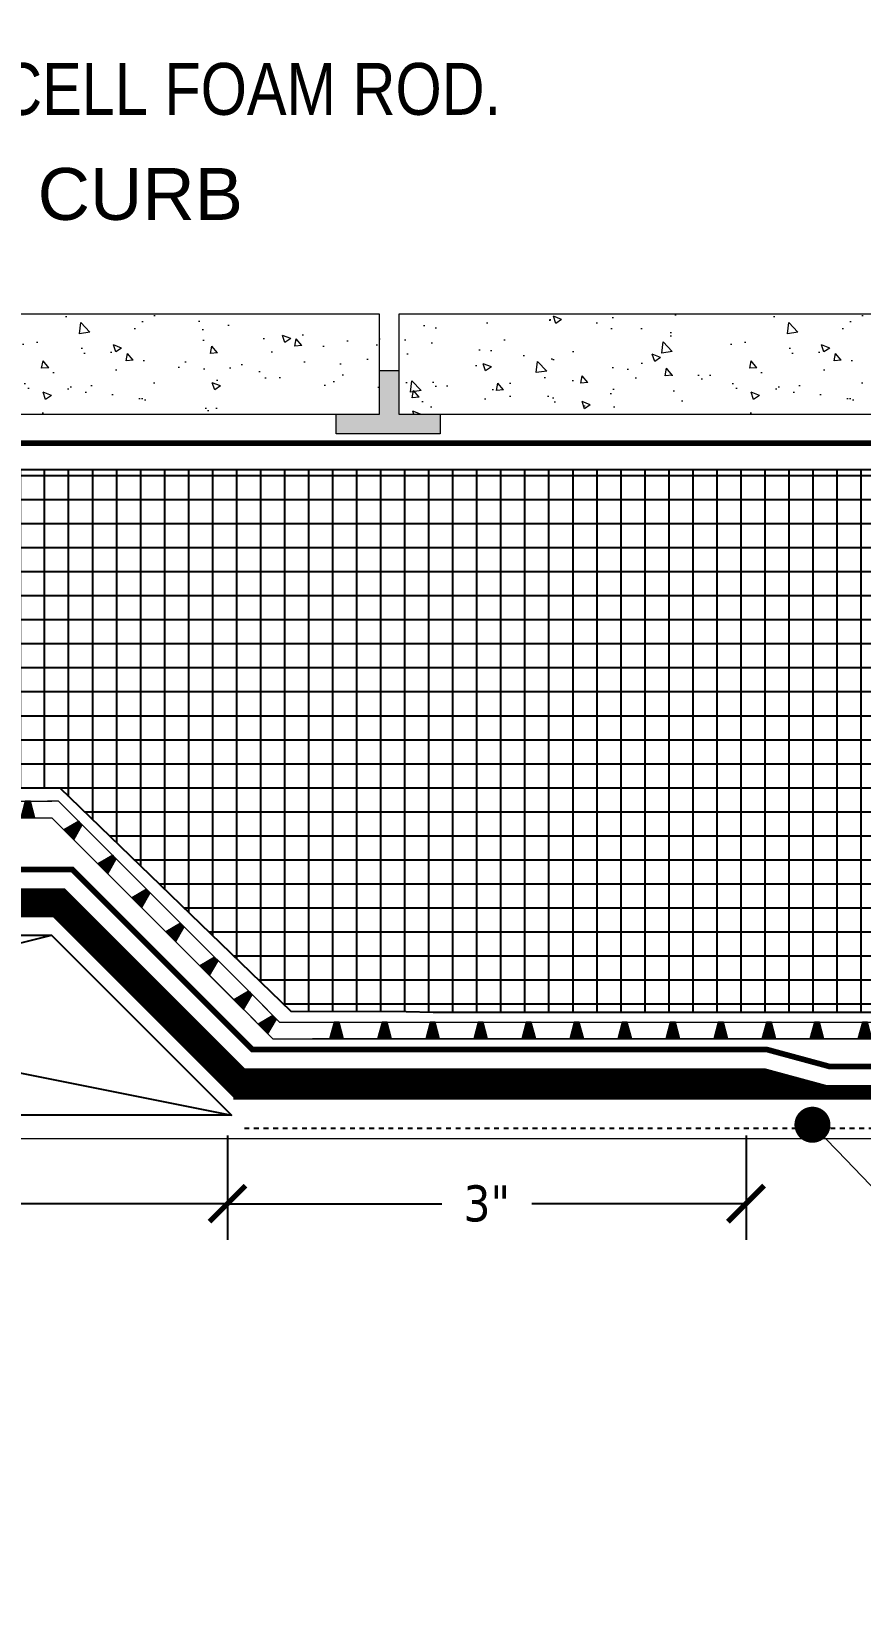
# Model space of a CAD drawing. Header units: inches. Extents: x -15 to 496, y -7 to 80.
# Drawn here: x 34.63 to 51.88, y 9.69 to 42.63 of the extents above; entities that cross this region are included whole.
import ezdxf
from ezdxf import colors
from ezdxf.entities.mleader import LeaderData, LeaderLine
from ezdxf.math import Vec2, Vec3

# ---------------------------------------------------------------- set-up
doc = ezdxf.new("R2010")
doc.units = ezdxf.units.IN
doc.header["$MEASUREMENT"] = 0
for name, pattern in [('Dash', [0.25, 0.125, -0.125]), ('Dashed - Dense', [0.8, 0.5000000000000001, -0.3]), ('DASHED2', [0.18749999999999997, 0.125, -0.06249999999999998])]:
    doc.linetypes.add(name, pattern=pattern)
for name, color, linetype, lineweight in [('Dimensions', 20, 'Continuous', 0), ('Drainage Mat', 191, 'Continuous', 0), ('Others', 190, 'Continuous', 0), ('RAM HDR 327', 63, 'Continuous', 0), ('RAM POLY FELT 3.5 FILTER FABRIC.', 4, 'Dash', 0), ('RT-250 HRA SYSTEM LIQUID', 241, 'Continuous', 0), ('RT-250 HRA SYSTEM MESH', 3, 'Continuous', 0), ('Text', 20, 'Continuous', 0)]:
    doc.layers.add(name, color=color, linetype=linetype, lineweight=lineweight)
for name, color, linetype in [('Insulation Border', 8, 'Continuous'), ('Insulation Foam', 9, 'Continuous'), ('Primer', 32, 'DASHED2')]:
    doc.layers.add(name, color=color, linetype=linetype)
doc.layers.add('Protection Course', color=99, linetype='Dashed - Dense', lineweight=0, true_color=0x216123)
doc.styles.add('Annotative', font='tahoma.ttf')
doc.styles.get("Standard").update_dxf_attribs({"font": ''})
doc.styles.get('Standard').set_extended_font_data('Arial Narrow')
doc.dimstyles.new('Annotative', dxfattribs={"dimscale": 0, "dimtxt": 0.09375, "dimasz": 0.09375, "dimexe": 0.09375, "dimexo": 0.09375, "dimgap": 0.0625, "dimtad": 0, "dimtih": 1, "dimtoh": 1, "dimlfac": -1, "dimzin": 3, "dimdsep": 46, "dimlunit": 4, "dimtxsty": 'Annotative', "dimblk": 'ARCHTICK', "dimcen": 0.09, "dimclrd": 256, "dimclre": 256, "dimclrt": 256, "dimadec": 0, "dimazin": 2, "dimtfac": 1, "dimtix": 1, "dimtofl": 0, "dimtmove": 1, "dimatfit": 1, "dimldrblk": 'CLOSEDBLANK', "dimfxl": 1, "dimtfill": 1, "dimtolj": 1, "dimtzin": 0, "dimarcsym": 0})

# ---------------------------------------------------------------- blocks, each defined once
blk = doc.blocks.new('_Dot')
at = {"color": 0, "linetype": 'ByBlock', "lineweight": -2}
blk.add_line((-0.5, 0), (-1, 0), dxfattribs=at)
at = {"color": 0, "linetype": 'ByBlock', "const_width": 0.5}
blk.add_lwpolyline([(-0.25, 0, 1), (0.25, 0, 1)], format="xyb", close=True, dxfattribs=at)
blk = doc.blocks.new('*U18')
at = {"layer": 'Drainage Mat'}
h = blk.add_hatch(color=256, dxfattribs=at)
h.dxf.hatch_style = 1
h.paths.add_polyline_path([(0.5, 0.3434894559173207), (0.4471967740336369, 0.3434894559173207), (0.3551590517043379, 0), (0.5, 0), (0.644840948295661, 0), (0.5528032259663647, 0.3434894559173207)])
at = {"layer": 'Drainage Mat', "linetype": 'Continuous'}
for points in [[(0, 0.3434894559173207), (1, 0.3434894559173207)], [(0, 0), (1, 0)]]:
    blk.add_lwpolyline(points, dxfattribs=at)
blk.add_lwpolyline([(0.5, 0.3434894559173207), (0.4471967740336369, 0.3434894559173207), (0.3551590517043379, 0), (0.5, 0), (0.644840948295661, 0), (0.5528032259663647, 0.3434894559173207)], close=True, dxfattribs=at)
blk = doc.blocks.new('*U19')
at = {"layer": 'Drainage Mat', "color": 0, "linetype": 'ByBlock', "lineweight": -2, "transparency": 16777216}
for p in [(20.048463443129435, 26.26517025282618), (21.048463443129435, 26.26517025282618), (22.048463443129435, 26.26517025282618), (23.048463443129435, 26.26517025282618), (24.048463443129435, 26.26517025282618), (25.048463443129435, 26.26517025282618), (26.048463443129435, 26.26517025282618), (27.048463443129435, 26.26517025282618), (28.048463443129435, 26.26517025282618), (29.048463443129435, 26.26517025282618), (30.048463443129435, 26.26517025282618), (31.048463443129435, 26.26517025282618), (32.048463443129435, 26.26517025282618), (33.048463443129435, 26.26517025282618), (34.048463443129435, 26.26517025282618)]:
    blk.add_blockref('*U18', p, dxfattribs=at)
blk = doc.blocks.new('*U20')
at = {"layer": 'Drainage Mat'}
h = blk.add_hatch(color=256, dxfattribs=at)
h.dxf.hatch_style = 1
h.paths.add_polyline_path([(0.5, 0.3434894559173207), (0.4471967740336369, 0.3434894559173207), (0.3551590517043379, 0), (0.5, 0), (0.644840948295661, 0), (0.5528032259663647, 0.3434894559173207)])
at = {"layer": 'Drainage Mat', "linetype": 'Continuous'}
for points in [[(0, 0.3434894559173207), (1, 0.3434894559173207)], [(0, 0), (1, 0)]]:
    blk.add_lwpolyline(points, dxfattribs=at)
blk.add_lwpolyline([(0.5, 0.3434894559173207), (0.4471967740336369, 0.3434894559173207), (0.3551590517043379, 0), (0.5, 0), (0.644840948295661, 0), (0.5528032259663647, 0.3434894559173207)], close=True, dxfattribs=at)
blk = doc.blocks.new('*U21')
at = {"layer": 'Drainage Mat', "color": 0, "linetype": 'ByBlock', "lineweight": -2, "transparency": 16777216}
for p in [(40.475653645551006, 21.665329398280093), (41.475653645551006, 21.665329398280093), (42.475653645551006, 21.665329398280093), (43.475653645551006, 21.665329398280093), (44.475653645551006, 21.665329398280093), (45.475653645551006, 21.665329398280093), (46.475653645551006, 21.665329398280093), (47.475653645551006, 21.665329398280093), (48.475653645551006, 21.665329398280093), (49.475653645551006, 21.665329398280093), (50.475653645551006, 21.665329398280093), (51.475653645551006, 21.665329398280093), (52.475653645551006, 21.665329398280093), (53.475653645551006, 21.665329398280093), (54.475653645551006, 21.665329398280093), (55.475653645551006, 21.665329398280093), (56.475653645551006, 21.665329398280093), (57.475653645551006, 21.665329398280093), (58.475653645551006, 21.665329398280093), (59.475653645551006, 21.665329398280093), (60.475653645551006, 21.665329398280093), (61.475653645551006, 21.665329398280093), (62.475653645551006, 21.665329398280093), (63.475653645551006, 21.665329398280093), (64.475653645551, 21.665329398280093), (65.475653645551, 21.665329398280093), (66.475653645551, 21.665329398280093), (67.475653645551, 21.665329398280093), (68.475653645551, 21.665329398280093), (69.475653645551, 21.665329398280093), (70.475653645551, 21.665329398280093), (71.475653645551, 21.665329398280093), (72.475653645551, 21.665329398280093)]:
    blk.add_blockref('*U20', p, dxfattribs=at)
blk = doc.blocks.new('*U16')
at = {"layer": 'Drainage Mat'}
h = blk.add_hatch(color=256, dxfattribs=at)
h.dxf.hatch_style = 1
h.paths.add_polyline_path([(0.5, 0.3434894559173207), (0.4471967740336369, 0.3434894559173207), (0.3551590517043379, 0), (0.5, 0), (0.644840948295661, 0), (0.5528032259663647, 0.3434894559173207)])
at = {"layer": 'Drainage Mat', "linetype": 'Continuous'}
for points in [[(0, 0.3434894559173207), (1, 0.3434894559173207)], [(0, 0), (1, 0)]]:
    blk.add_lwpolyline(points, dxfattribs=at)
blk.add_lwpolyline([(0.5, 0.3434894559173207), (0.4471967740336369, 0.3434894559173207), (0.3551590517043379, 0), (0.5, 0), (0.644840948295661, 0), (0.5528032259663647, 0.3434894559173207)], close=True, dxfattribs=at)
blk = doc.blocks.new('*U17')
at = {"layer": 'Drainage Mat', "color": 0, "linetype": 'ByBlock', "lineweight": -2, "transparency": 16777216}
for p in [(1088.3216865915122, 0.3189784293756759), (1089.3216865915122, 0.3189784293756759), (1090.3216865915122, 0.3189784293756759), (1091.3216865915122, 0.3189784293756759), (1092.3216865915122, 0.3189784293756759), (1093.321686591512, 0.3189784293757655)]:
    blk.add_blockref('*U16', p, dxfattribs=at)
blk = doc.blocks.new('_ArchTick')
at = {"color": 0, "linetype": 'ByBlock', "const_width": 0.15}
blk.add_lwpolyline([(-0.5, -0.5), (0.5, 0.5)], dxfattribs=at)
blk = doc.blocks.new('*D25')
at = {"layer": 'Defpoints', "color": 0, "transparency": 16777216}
for p in [(38.70365223861597, 20.401707986979872), (19.962747214748447, 19.58192110028709), (38.70365223861597, 18.232645810104188)]:
    blk.add_point(p, dxfattribs=at)
at = {"layer": 'Dimensions', "lineweight": -2, "transparency": 16777216}
for p, q in [((38.70365223861597, 19.651707986979872), (38.70365223861597, 17.482645810104188)), ((19.962747214748447, 18.83192110028709), (19.962747214748447, 17.482645810104188)), ((19.962747214748447, 18.232645810104188), (28.39473431365333, 18.232645810104188)), ((38.70365223861597, 18.232645810104188), (30.27166513971109, 18.232645810104188))]:
    blk.add_line(p, q, dxfattribs=at)
at = {"layer": 'Dimensions', "lineweight": -2, "transparency": 16777216, "xscale": 0.75, "yscale": 0.75, "zscale": 0.75, "rotation": 180}
blk.add_blockref('_ArchTick', (19.962747214748447, 18.232645810104188), dxfattribs=at)
at = {"layer": 'Dimensions', "lineweight": -2, "transparency": 16777216, "xscale": 0.75, "yscale": 0.75, "zscale": 0.75}
blk.add_blockref('_ArchTick', (38.70365223861597, 18.232645810104188), dxfattribs=at)
at = {"layer": 'Dimensions', "transparency": 16777216, "insert": (29.33319972668221, 18.232645810104188), "char_height": 0.75, "attachment_point": 5, "style": 'Annotative', "bg_fill": 3, "box_fill_scale": 1.25, "bg_fill_color": 9, "bg_fill_true_color": 13158600, "bg_fill_transparency": 0}
blk.add_mtext('\\A1;6"', dxfattribs=at)
blk = doc.blocks.new('_ClosedBlank')
at = {"color": 0, "linetype": 'ByBlock', "lineweight": -2}
for p, q in [((-1, 0.1666666666666666), (0, 0)), ((-1, 0.1666666666666666), (-1, -0.1666666666666666)), ((0, 0), (-1, -0.1666666666666666))]:
    blk.add_line(p, q, dxfattribs=at)
blk = doc.blocks.new('*D26')
at = {"layer": 'Defpoints', "color": 0, "transparency": 16777216}
for p in [(38.70365223861597, 20.401707986979872), (49.50061289360349, 20.401707986979872), (49.50061289360349, 18.23264581010416)]:
    blk.add_point(p, dxfattribs=at)
at = {"layer": 'Dimensions', "lineweight": -2, "transparency": 16777216}
for p, q in [((38.70365223861597, 19.651707986979872), (38.70365223861597, 17.48264581010416)), ((49.50061289360349, 19.651707986979872), (49.50061289360349, 17.48264581010416)), ((38.70365223861597, 18.23264581010416), (43.166689315606035, 18.23264581010416)), ((49.50061289360349, 18.23264581010416), (45.037575816613426, 18.23264581010416))]:
    blk.add_line(p, q, dxfattribs=at)
at = {"layer": 'Dimensions', "lineweight": -2, "transparency": 16777216, "xscale": 0.75, "yscale": 0.75, "zscale": 0.75, "rotation": 180}
blk.add_blockref('_ArchTick', (38.70365223861597, 18.23264581010416), dxfattribs=at)
at = {"layer": 'Dimensions', "lineweight": -2, "transparency": 16777216, "xscale": 0.75, "yscale": 0.75, "zscale": 0.75}
blk.add_blockref('_ArchTick', (49.50061289360349, 18.23264581010416), dxfattribs=at)
at = {"layer": 'Dimensions', "transparency": 16777216, "insert": (44.10213256610973, 18.23264581010416), "char_height": 0.75, "attachment_point": 5, "style": 'Annotative', "bg_fill": 3, "box_fill_scale": 1.25, "bg_fill_color": 9, "bg_fill_true_color": 13158600, "bg_fill_transparency": 0}
blk.add_mtext('\\A1;3"', dxfattribs=at)

msp = doc.modelspace()

# ---------------------------------------------------------------- hatches: boundary and pattern name
at = {"layer": 'Drainage Mat'}
h = msp.add_hatch(color=256, dxfattribs=at)
h.dxf.hatch_style = 1
h.paths.add_polyline_path([(39.68803429102206, 22.111366852024304), (39.65069677187273, 22.148704371173643), (39.342732550743335, 21.97090114521242), (39.445150567476844, 21.868483128479074), (39.547568584210126, 21.76606511174573), (39.725371810171396, 22.074029332874964)])
at = {"layer": 'Insulation Foam'}
h = msp.add_hatch(dxfattribs=at)
h.set_pattern_fill('NET', color=256, scale=4)
h.set_pattern_definition([(0, (-1216.6025556016025, 24.390304859106266), (0, 0.5), []), (90, (-1216.6025556016025, 24.390304859106266), (-0.5, 3.061616997868383e-17), [])])
h.paths.add_polyline_path([(73.75757813867847, 33.508425215979216), (19.358142606878005, 33.508425215979216), (19.35814172718949, 26.871193134305344), (35.21561677434249, 26.887728719392072), (40.023642416499, 22.237138425399674), (42.423005791316996, 22.23071900457736), (42.986706126187414, 22.21889562166169), (50.69767038671887, 22.218895621661694), (51.724997848397265, 22.2188956216617), (73.75757813867892, 22.2188956216617)])
at = {"layer": 'Others', "linetype": 'Continuous'}
h = msp.add_hatch(dxfattribs=at)
h.set_pattern_fill('CONCRETE___STRUCTURAL_0002', color=256, style=0, pattern_type=2)
h.set_pattern_definition([(129.9999999999999, (33.223185718156515, 35.47839970753909), (1.757463983313544, 0.15375817560101235), [0.18376845940420047, -2.021453053446205]), (185.00000000000003, (33.223185718156515, 35.47839970753909), (0.3399749175778564, 1.8430558611467969), [0.1470147675233602, -1.6171624427569624]), (79.54860000000015, (33.0767303908284, 35.46558653746573), (-1.417490371046166, 1.6892965666250517), [0.15617915357908055, -1.7179707432753006]), (133.81579999999994, (33.223185718156515, 35.96844893261696), (2.6150032442514375, 0.40556232353794), [0.27565268910630075, -3.032179580169308]), (83.36440000000016, (33.005268803315516, 35.93465193558387), (-2.290153672816629, 2.386828538846319), [0.23426873771935922, -2.576955703271602]), (188.8158, (33.223185718156515, 35.96844893261696), (-2.2901518096125306, 2.3868303275869645), [0.22052215128504027, -2.425743664135443]), (158.99999999999994, (32.97816110561769, 35.845936626347495), (1.4625691916708314, 0.9865153768613022), [0.18376845940420025, -2.0214530534462023]), (214.0000000000003, (32.97816110561769, 35.845936626347495), (-0.5961824492886838, 1.776796088201957), [0.14701476752336032, -1.6171624427569637]), (108.54859999999975, (32.85628039194114, 35.76372693374539), (-2.058752240146237, 0.7902790998834682), [0.15617915357908052, -1.7179707432753004]), (142.49999999999991, (33.223185718156515, 35.47839970753909), (-0.029794638376485993, 0.8156718755160973), [0, -1.5975604737538491, 0, -1.6416649040108573, 0, -1.6232880580704374]), (172.49999999999997, (33.223185718156515, 35.47839970753909), (-0.6445851148255894, 0.9664057688479316), [0, -0.9359940198987268, 0, -1.5608067818730074, 0, -0.6186871466608075]), (212.50000000000006, (33.769590604118434, 35.47839970753909), (1.3079963558773418, 0.05526498707581684), [0, -0.6125615313473346, 0, -1.911191977803684, 0, -2.5360047397779657]), (222.4999999999999, (34.01461521665726, 35.47839970753909), (-1.4289496518118305, 0.24528184509193485), [0, -0.7963299907515354, 0, -1.269227492951678, 0, -1.8009309021611646])])
h.paths.add_polyline_path([(41.86692344722985, 36.74693709429372), (27.53400793152889, 36.74693709429372), (27.53400793152889, 34.66919370228544), (41.86692344722985, 34.66919370228544)])
h = msp.add_hatch(dxfattribs=at)
h.set_pattern_fill('CONCRETE___STRUCTURAL_0002', color=256, style=0, pattern_type=2)
h.set_pattern_definition([(129.9999999999999, (47.96350855143089, 35.47839970753909), (1.757463983313544, 0.15375817560101235), [0.18376845940420047, -2.021453053446205]), (185.00000000000003, (47.96350855143089, 35.47839970753909), (0.3399749175778564, 1.8430558611467969), [0.1470147675233602, -1.6171624427569624]), (79.54860000000015, (47.81705322410278, 35.46558653746573), (-1.417490371046166, 1.6892965666250517), [0.15617915357908055, -1.7179707432753006]), (133.81579999999994, (47.96350855143089, 35.96844893261696), (2.6150032442514375, 0.40556232353794), [0.27565268910630075, -3.032179580169308]), (83.36440000000016, (47.74559163658989, 35.93465193558387), (-2.290153672816629, 2.386828538846319), [0.23426873771935922, -2.576955703271602]), (188.8158, (47.96350855143089, 35.96844893261696), (-2.2901518096125306, 2.3868303275869645), [0.22052215128504027, -2.425743664135443]), (158.99999999999994, (47.718483938892064, 35.845936626347495), (1.4625691916708314, 0.9865153768613022), [0.18376845940420025, -2.0214530534462023]), (214.0000000000003, (47.718483938892064, 35.845936626347495), (-0.5961824492886838, 1.776796088201957), [0.14701476752336032, -1.6171624427569637]), (108.54859999999975, (47.59660322521552, 35.76372693374539), (-2.058752240146237, 0.7902790998834682), [0.15617915357908052, -1.7179707432753004]), (142.49999999999991, (47.96350855143089, 35.47839970753909), (-0.029794638376485993, 0.8156718755160973), [0, -1.5975604737538491, 0, -1.6416649040108573, 0, -1.6232880580704374]), (172.49999999999997, (47.96350855143089, 35.47839970753909), (-0.6445851148255894, 0.9664057688479316), [0, -0.9359940198987268, 0, -1.5608067818730074, 0, -0.6186871466608075]), (212.50000000000006, (48.50991343739281, 35.47839970753909), (1.3079963558773418, 0.05526498707581684), [0, -0.6125615313473346, 0, -1.911191977803684, 0, -2.5360047397779657]), (222.4999999999999, (48.75493804993164, 35.47839970753909), (-1.4289496518118305, 0.24528184509193485), [0, -0.7963299907515354, 0, -1.269227492951678, 0, -1.8009309021611646])])
h.paths.add_polyline_path([(56.60724628050423, 36.74693709429372), (42.27433076480304, 36.74693709429372), (42.27433076480304, 34.66919370228544), (56.60724628050423, 34.66919370228544)])
msp.add_hatch(color=256, dxfattribs=at).paths.add_polyline_path([(43.131244699887134, 34.66919370228544), (43.131244699887134, 34.2554179706608), (40.96500353055387, 34.2554179706608), (40.96500353055387, 34.66919370228544), (41.86692344722985, 34.66919370228544), (41.86692344722985, 35.5768947996457), (42.27433076480304, 35.5768947996457), (42.27433076480304, 34.66919370228544)])

# ---------------------------------------------------------------- linework, layer by layer
at = {"layer": 'Drainage Mat'}
for points in [[(35.29134716667443, 26.508053976371396), (35.18533879119434, 26.608659708743502), (34.95948248783236, 26.607900775210616)], [(39.04282677058029, 22.270806925375563), (35.04846344312921, 26.26517025282618)], [(39.18929514768422, 22.124338548271627), (39.648304297675736, 21.665329398280093), (40.475653645551006, 21.665329398280093)], [(39.43217887122944, 22.367222271816857), (39.790582288848896, 22.008818854197415), (40.475653645551006, 22.008818854197415)], [(73.40294862294115, 21.665329398280093), (40.475653645551006, 21.665329398280093)]]:
    msp.add_lwpolyline(points, dxfattribs=at)
at = {"layer": 'Drainage Mat', "linetype": 'Continuous'}
msp.add_lwpolyline([(39.68803429102206, 22.111366852024304), (39.65069677187273, 22.148704371173643), (39.342732550743335, 21.97090114521242), (39.445150567476844, 21.868483128479074), (39.547568584210126, 21.76606511174573), (39.725371810171396, 22.074029332874964)], close=True, dxfattribs=at)
at = {"layer": 'Insulation Border', "flags": 128}
msp.add_lwpolyline([(73.75757813867847, 33.508425215979216), (19.358142606878005, 33.508425215979216), (19.35814172718949, 26.871193134305344), (35.21561677434249, 26.887728719392072), (40.023642416499, 22.237138425399674), (42.423005791316996, 22.23071900457736), (42.986706126187414, 22.21889562166169), (50.69767038671887, 22.218895621661694), (51.724997848397265, 22.2188956216617), (73.75757813867892, 22.2188956216617)], close=True, dxfattribs=at)
at = {"layer": 'Insulation Border', "linetype": 'Continuous', "flags": 128}
msp.add_lwpolyline([(20.0498332633764, 23.82387270761704), (35.04356400849667, 23.82387270761704), (38.790738287243926, 20.0766984288699), (20.0498332633764, 20.0766984288699)], close=True, dxfattribs=at)
at = {"layer": 'Others'}
msp.add_line((73.75757737867832, 19.58192110028709), (19.962747214748447, 19.58192110028709), dxfattribs=at)
at = {"layer": 'Others', "flags": 128}
for points in [[(41.86692344722985, 36.74693709429372), (27.53400793152889, 36.74693709429372), (27.53400793152889, 34.66919370228544), (41.86692344722985, 34.66919370228544)], [(56.60724628050423, 36.74693709429372), (42.27433076480304, 36.74693709429372), (42.27433076480304, 34.66919370228544), (56.60724628050423, 34.66919370228544)], [(43.131244699887134, 34.66919370228544), (43.131244699887134, 34.2554179706608), (40.96500353055387, 34.2554179706608), (40.96500353055387, 34.66919370228544), (41.86692344722985, 34.66919370228544), (41.86692344722985, 35.5768947996457), (42.27433076480304, 35.5768947996457), (42.27433076480304, 34.66919370228544)]]:
    msp.add_lwpolyline(points, close=True, dxfattribs=at)
at = {"layer": 'Primer', "ltscale": 0.2}
msp.add_lwpolyline([(39.05606313297642, 19.803041135888108), (73.6642353712158, 19.803041135888108)], dxfattribs=at)
at = {"layer": 'Protection Course', "ltscale": 0.2, "const_width": 0.1186}
msp.add_lwpolyline([(20.03438567744695, 25.185964229455433), (35.47642702637688, 25.185964229455415), (39.22206608774093, 21.440325168091405), (49.93962700771965, 21.440325168091427), (51.23866506548245, 21.088549932067437), (73.75757737867832, 21.088549932067437)], dxfattribs=at)
at = {"layer": 'RAM POLY FELT 3.5 FILTER FABRIC.', "ltscale": 1.5, "const_width": 0.1152}
msp.add_lwpolyline([(12.155631216328516, 37.22362853278636), (12.15563121632806, 34.06476695176226), (73.80013984777395, 34.06476776448797)], dxfattribs=at)
at = {"layer": 'RT-250 HRA SYSTEM LIQUID', "ltscale": 1.5, "const_width": 0.3}
for points in [[(73.75757737867832, 20.55125438124871), (51.16720304841135, 20.55125438124871), (49.86816499064855, 20.90302961727268), (38.99951098358895, 20.90302961727268), (35.2538719222249, 24.648668678636724), (19.962747214748447, 24.648668678636724)], [(50.0317273324664, 20.599285958064243), (38.88173256357152, 20.599285958064243), (35.134556341968505, 24.34646217966713), (19.962747214748447, 24.34646217966717)], [(51.16720304841135, 20.55125438124871), (38.8255797199846, 20.55125438124871)]]:
    msp.add_lwpolyline(points, dxfattribs=at)

# ---------------------------------------------------------------- block references
at = {"layer": 'Drainage Mat'}
for name in ['*U19', '*U21']:
    msp.add_blockref(name, (0, 0), dxfattribs=at)
at = {"layer": 'Drainage Mat', "rotation": 315.0000000000033}
msp.add_blockref('*U17', (-734.7367330686176, 795.5992631435568), dxfattribs=at)

# ---------------------------------------------------------------- leaders
at = {"layer": 'Text'}
ml = msp.add_multileader_mtext('Standard', dxfattribs=at)
ml.set_content('BARRETT APPROVED PROTECTION COURSE \\P(EXPOSED PROTECTION COURSE TO BE GRANULATED)\\P\\pxqj;(CONSULT A BARRETT REPRESENTATIVE)', color=256)
ml.set_leader_properties(color=256, lineweight=0)
ml.set_arrow_properties(name='DOT')
ml.build(insert=Vec2(0, 0))
ml.multileader.update_dxf_attribs({"text_left_attachment_type": 2, "text_right_attachment_type": 2, "dogleg_length": 0.36, "arrow_head_size": 0.75, "scale": 12})
ctx = ml.context
ctx.base_point, ctx.scale, ctx.char_height, ctx.arrow_head_size, ctx.landing_gap_size, ctx.plane_origin = Vec3(28.29250230775768, 64.15734387874575), 12, 1.08, 0.75, 0.54, Vec3(15.815041806976637, 57.93720388314778)
ctx.left_attachment, ctx.right_attachment = 2, 2
notes = []
notes.append((ctx, [(0, (1, 1, 0), (23.505643976125953, 64.15734387874575), (1, 0), 4.786858331631728, [(0, [(10.178977117866339, 55.70663354893024)], 0, [])])]))
ctx.mtext.insert, ctx.mtext.flow_direction = Vec3(28.832502307757636, 66.68483364682214), 5
ml = msp.add_multileader_mtext('Standard', dxfattribs=at)
ml.set_content('OVERBURDEN AS SPECIFIED', color=256)
ml.set_leader_properties(color=256, lineweight=0)
ml.set_arrow_properties(name='DOT')
ml.build(insert=Vec2(0, 0))
ml.multileader.update_dxf_attribs({"text_left_attachment_type": 2, "text_right_attachment_type": 2, "dogleg_length": 0.36, "arrow_head_size": 0.75, "scale": 12})
ctx = ml.context
ctx.base_point, ctx.scale, ctx.char_height, ctx.arrow_head_size, ctx.landing_gap_size, ctx.plane_origin = Vec3(28.06289073334426, 50.91129639272074), 12, 1.08, 0.75, 0.54, Vec3(24.43178157859677, 35.860700773423915)
ctx.left_attachment, ctx.right_attachment = 2, 2
notes.append((ctx, [(0, (1, 1, 0), (21.95553714559759, 50.91129639272074), (1, 0), 6.1073535877466725, [(0, [(13.480219348570813, 35.860700773423915)], 0, [])])]))
ctx.mtext.insert, ctx.mtext.flow_direction = Vec3(28.60289073334426, 51.47008220445335), 5
ml = msp.add_multileader_mtext('Standard', dxfattribs=at)
ml.set_content('RAM POLY FELT 3.5 FILTER FABRIC.', color=256)
ml.set_leader_properties(color=256, lineweight=0)
ml.set_arrow_properties(name='DOT')
ml.build(insert=Vec2(0, 0))
ml.multileader.update_dxf_attribs({"text_left_attachment_type": 2, "text_right_attachment_type": 2, "dogleg_length": 0.36, "arrow_head_size": 0.75, "scale": 12})
ctx = ml.context
ctx.base_point, ctx.scale, ctx.char_height, ctx.arrow_head_size, ctx.landing_gap_size, ctx.plane_origin = Vec3(28.152790350455064, 48.46734138805934), 12, 1.08, 0.75, 0.54, Vec3(32.43769857194013, 34.06476725491685)
ctx.left_attachment, ctx.right_attachment = 2, 2
notes.append((ctx, [(0, (1, 1, 0), (22.95680165062595, 48.46734138805934), (1, 0), 5.195988699829115, [(0, [(14.626600999563038, 34.06476721916252)], 0, [])])]))
ctx.mtext.insert, ctx.mtext.flow_direction = Vec3(28.692790350455063, 49.026127199791944), 5
ml = msp.add_multileader_mtext('Standard', dxfattribs=at)
ml.set_content('COMPRESSIBLE EXPANSION JOINT FILLER STRIP.', color=256)
ml.set_leader_properties(color=256, lineweight=0)
ml.set_arrow_properties(name='DOT')
ml.build(insert=Vec2(0, 0))
ml.multileader.update_dxf_attribs({"text_left_attachment_type": 2, "text_right_attachment_type": 2, "dogleg_length": 0.36, "arrow_head_size": 0.75, "scale": 12})
ctx = ml.context
ctx.base_point, ctx.scale, ctx.char_height, ctx.arrow_head_size, ctx.landing_gap_size, ctx.plane_origin = Vec3(28.04955870809232, 46.12894474959907), 12, 1.08, 0.75, 0.54, Vec3(17.58737356204813, 32.436882148875114)
ctx.left_attachment, ctx.right_attachment = 2, 2
notes.append((ctx, [(0, (1, 1, 0), (24.19558024360822, 46.12894474959907), (1, 0), 3.8539784644840998, [(0, [(17.464725286093767, 33.57929152320804)], 0, [])])]))
ctx.mtext.insert, ctx.mtext.flow_direction = Vec3(28.58955870809232, 46.687730561331676), 5
ml = msp.add_multileader_mtext('Standard', dxfattribs=at)
ml.set_content('XPS INSULATION', color=256)
ml.set_leader_properties(color=256, lineweight=0)
ml.set_arrow_properties(name='DOT')
ml.build(insert=Vec2(0, 0))
ml.multileader.update_dxf_attribs({"text_left_attachment_type": 2, "text_right_attachment_type": 2, "dogleg_length": 0.36, "arrow_head_size": 0.75, "scale": 12})
ctx = ml.context
ctx.base_point, ctx.scale, ctx.char_height, ctx.arrow_head_size, ctx.landing_gap_size, ctx.plane_origin = Vec3(27.980737737113884, 43.72177177879897), 12, 1.08, 0.75, 0.54, Vec3(17.905742083466407, 28.636646480248984)
ctx.left_attachment, ctx.right_attachment = 2, 2
notes.append((ctx, [(0, (1, 1, 0), (25.537590478953234, 43.72177177879897), (1, 0), 2.4431472581606517, [(0, [(19.718556123185067, 32.12541804208818)], 0, [])])]))
ctx.mtext.insert, ctx.mtext.flow_direction = Vec3(28.520737737113883, 44.28055759053157), 5
ml = msp.add_multileader_mtext('Standard', dxfattribs=at)
ml.set_content('CLOSED CELL FOAM ROD.', color=256)
ml.set_leader_properties(color=256, lineweight=0)
ml.set_arrow_properties(name='DOT')
ml.build(insert=Vec2(0, 0))
ml.multileader.update_dxf_attribs({"text_left_attachment_type": 2, "text_right_attachment_type": 2, "dogleg_length": 0.36, "arrow_head_size": 0.75, "scale": 12})
ctx = ml.context
ctx.base_point, ctx.scale, ctx.char_height, ctx.arrow_head_size, ctx.landing_gap_size, ctx.plane_origin = Vec3(27.982463551231547, 41.41776340214474), 12, 1.08, 0.75, 0.54, Vec3(10.584766005551614, 25.63064151599427)
ctx.left_attachment, ctx.right_attachment = 2, 2
notes.append((ctx, [(1, (1, 1, 0), (26.156979961339516, 41.41776340214474), (1, 0), 1.8254835898920296, [(0, [(18.86013783068745, 24.789241950195994)], 0, [])])]))
ctx.mtext.insert, ctx.mtext.flow_direction = Vec3(28.522463551231546, 41.97654921387735), 5
ml = msp.add_multileader_mtext('Standard', dxfattribs=at)
ml.set_content('\\A1;{\\fArial|b0|i0|c0|p34;\\C256;RAISED CURB}', color=256)
ml.set_leader_properties(color=256, lineweight=0)
ml.set_arrow_properties(name='DOT')
ml.build(insert=Vec2(0, 0))
ml.multileader.update_dxf_attribs({"text_left_attachment_type": 2, "text_right_attachment_type": 2, "dogleg_length": 0.36, "arrow_head_size": 0.75, "scale": 12})
ctx = ml.context
ctx.base_point, ctx.scale, ctx.char_height, ctx.arrow_head_size, ctx.landing_gap_size, ctx.plane_origin = Vec3(28.17668939714406, 39.23180844189409), 12, 1.08, 0.75, 0.54, Vec3(25.571754056382474, 22.68754512635344)
ctx.left_attachment, ctx.right_attachment = 2, 2
notes.append((ctx, [(0, (1, 1, 0), (26.900567451576478, 39.23180844189409), (1, 0), 1.2761219455675814, [(0, [(23.692486739883236, 22.27529512635344)], 0, [])])]))
ctx.mtext.insert, ctx.mtext.flow_direction = Vec3(28.71668939714406, 39.79022590437704), 5
ml = msp.add_multileader_mtext('Standard', dxfattribs=at)
ml.set_content('PRIMER', color=256)
ml.set_leader_properties(color=256, lineweight=0)
ml.set_arrow_properties(name='DOT')
ml.build(insert=Vec2(0, 0))
ml.multileader.update_dxf_attribs({"text_left_attachment_type": 2, "text_right_attachment_type": 2, "dogleg_length": 0.36, "arrow_head_size": 0.75, "scale": 12})
ctx = ml.context
ctx.base_point, ctx.scale, ctx.char_height, ctx.arrow_head_size, ctx.landing_gap_size, ctx.plane_origin = Vec3(67.22204492450172, 6.833906648766153), 12, 1.08, 0.75, 0.54, Vec3(52.40123456697472, 14.21508631233202)
ctx.left_attachment, ctx.right_attachment = 2, 2
notes.append((ctx, [(0, (1, 1, 0), (63.398945917011474, 6.833906648766153), (1, 0), 3.823099007490245, [(0, [(50.882482642395075, 19.87629775705129)], 0, [])])]))
ctx.mtext.insert, ctx.mtext.flow_direction = Vec3(67.76204492450177, 7.373906648766152), 5
ml = msp.add_multileader_mtext('Standard', dxfattribs=at)
ml.set_content('RAM 327 HDR UN LOOP INTO JOINT', color=256)
ml.set_leader_properties(color=256, lineweight=0)
ml.set_arrow_properties(name='DOT')
ml.build(insert=Vec2(0, 0))
ml.multileader.update_dxf_attribs({"text_left_attachment_type": 2, "text_right_attachment_type": 2, "dogleg_length": 0.36, "arrow_head_size": 0.75, "scale": 12})
ctx = ml.context
ctx.base_point, ctx.scale, ctx.char_height, ctx.arrow_head_size, ctx.landing_gap_size, ctx.plane_origin = Vec3(28.005643976125867, 8.007348184440772), 12, 1.08, 0.75, 0.54, Vec3(16.323971812046352, 12.476652710306652)
ctx.left_attachment, ctx.right_attachment = 2, 2
notes.append((ctx, [(0, (1, 1, 0), (23.505643976125953, 8.007348184440772), (1, 0), 4.499999999999915, [(0, [(19.246046775855007, 9.554577746497742)], 0, [])])]))
ctx.mtext.insert, ctx.mtext.flow_direction = Vec3(28.545643976125916, 8.566133996173377), 5
for ctx, leaders in notes:
    for number, flags, end, landing, length, lines in leaders:
        leader = LeaderData()
        leader.index, (leader.has_last_leader_line, leader.has_dogleg_vector, leader.attachment_direction) = number, flags
        leader.last_leader_point, leader.dogleg_vector, leader.dogleg_length = Vec3(end), Vec3(landing), length
        for number, points, colour, breaks in lines:
            line = LeaderLine()
            line.index, line.vertices, line.color, line.breaks = number, Vec3.list(points), colors.encode_raw_color(colour), breaks
            leader.lines.append(line)
        ctx.leaders.append(leader)

# ---------------------------------------------------------------- next in the draw order: dimensions: what is measured, and where the dimension line sits
at = {"layer": 'Dimensions'}
dim = msp.add_linear_dim(base=(38.70365223861597, 18.232645810104188), p1=(19.962747214748447, 19.58192110028709), p2=(38.70365223861597, 20.401707986979872), text='6"', dimstyle='Annotative', override={"dimscale": 0}, dxfattribs=at)
dim.commit()
dim.dimension.update_dxf_attribs({"geometry": '*D25', "text_midpoint": (29.33319972668221, 18.232645810104188)})

# ---------------------------------------------------------------- next in the draw order: linework, layer by layer
at = {"layer": 'Insulation Border', "linetype": 'Continuous', "flags": 128}
msp.add_lwpolyline([(20.0498332633764, 20.0766984288699), (35.04356400849667, 23.82387270761704)], dxfattribs=at)

# ---------------------------------------------------------------- next in the draw order: dimensions: what is measured, and where the dimension line sits
at = {"layer": 'Dimensions'}
dim = msp.add_linear_dim(base=(49.50061289360349, 18.23264581010416), p1=(38.70365223861597, 20.401707986979872), p2=(49.50061289360349, 20.401707986979872), text='3"', dimstyle='Annotative', override={"dimscale": 0}, dxfattribs=at)
dim.commit()
dim.dimension.update_dxf_attribs({"geometry": '*D26', "text_midpoint": (44.10213256610973, 18.23264581010416)})

# ---------------------------------------------------------------- next in the draw order: linework, layer by layer
at = {"layer": 'Insulation Border', "linetype": 'Continuous', "flags": 128}
msp.add_lwpolyline([(20.0498332633764, 23.82387270761704), (38.790738287243926, 20.0766984288699)], dxfattribs=at)
at = {"layer": 'RAM HDR 327', "linetype": 'Continuous', "const_width": 0.15}
msp.add_lwpolyline([(49.50061289360349, 20.602258286324215), (38.96728190696797, 20.602258286324215), (35.220105685364956, 24.357578690290822), (19.212748542252825, 24.357578690290822), (19.212748542252825, 9.79256557492387)], dxfattribs=at)
at = {"layer": 'RT-250 HRA SYSTEM MESH', "ltscale": 1.5}
msp.add_lwpolyline([(73.75757737867832, 20.55125438124871), (51.16720304841135, 20.55125438124871), (49.86816499064855, 20.90302961727268), (38.99951098358895, 20.90302961727268), (35.2538719222249, 24.648668678636724), (19.962747214748447, 24.648668678636724)], dxfattribs=at)

doc.saveas('drawing.dxf')
